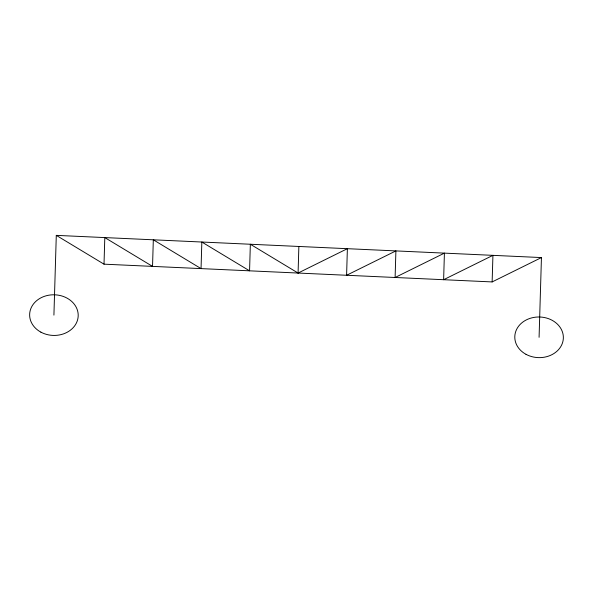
<?xml version="1.0" encoding="UTF-8"?>
<svg xmlns="http://www.w3.org/2000/svg" width="593" height="593" viewBox="0 0 593 593"><rect width="100%" height="100%" fill="white"/><g stroke="black" fill="none" stroke-linecap="round" stroke-linejoin="round"><path stroke-width="0.89" d="M53.919 315.113L56.291 235.362L541.446 257.57L539.081 337.313M104.012 264.167L104.805 237.585L152.534 266.383L153.32 239.802L201.049 268.607L201.835 242.026L249.564 270.831L250.35 244.242L298.079 273.047L347.379 248.682L346.594 275.271L395.902 250.906L395.108 277.487L444.416 253.129L443.623 279.711L492.931 255.346L492.138 281.927L104.012 264.167L56.291 235.362M298.079 273.047L298.865 246.466M492.138 281.927L541.446 257.57M526.021 354.332A24.283 20.318 1.7 0 0 563.335 338.425A24.283 20.318 1.7 0 0 527.874 319.182A24.283 20.318 1.7 0 0 526.021 354.332M40.865 332.132A24.283 20.318 1.7 0 0 78.18 316.225A24.283 20.318 1.7 0 0 42.718 296.982A24.283 20.318 1.7 0 0 40.865 332.132"/></g></svg>
